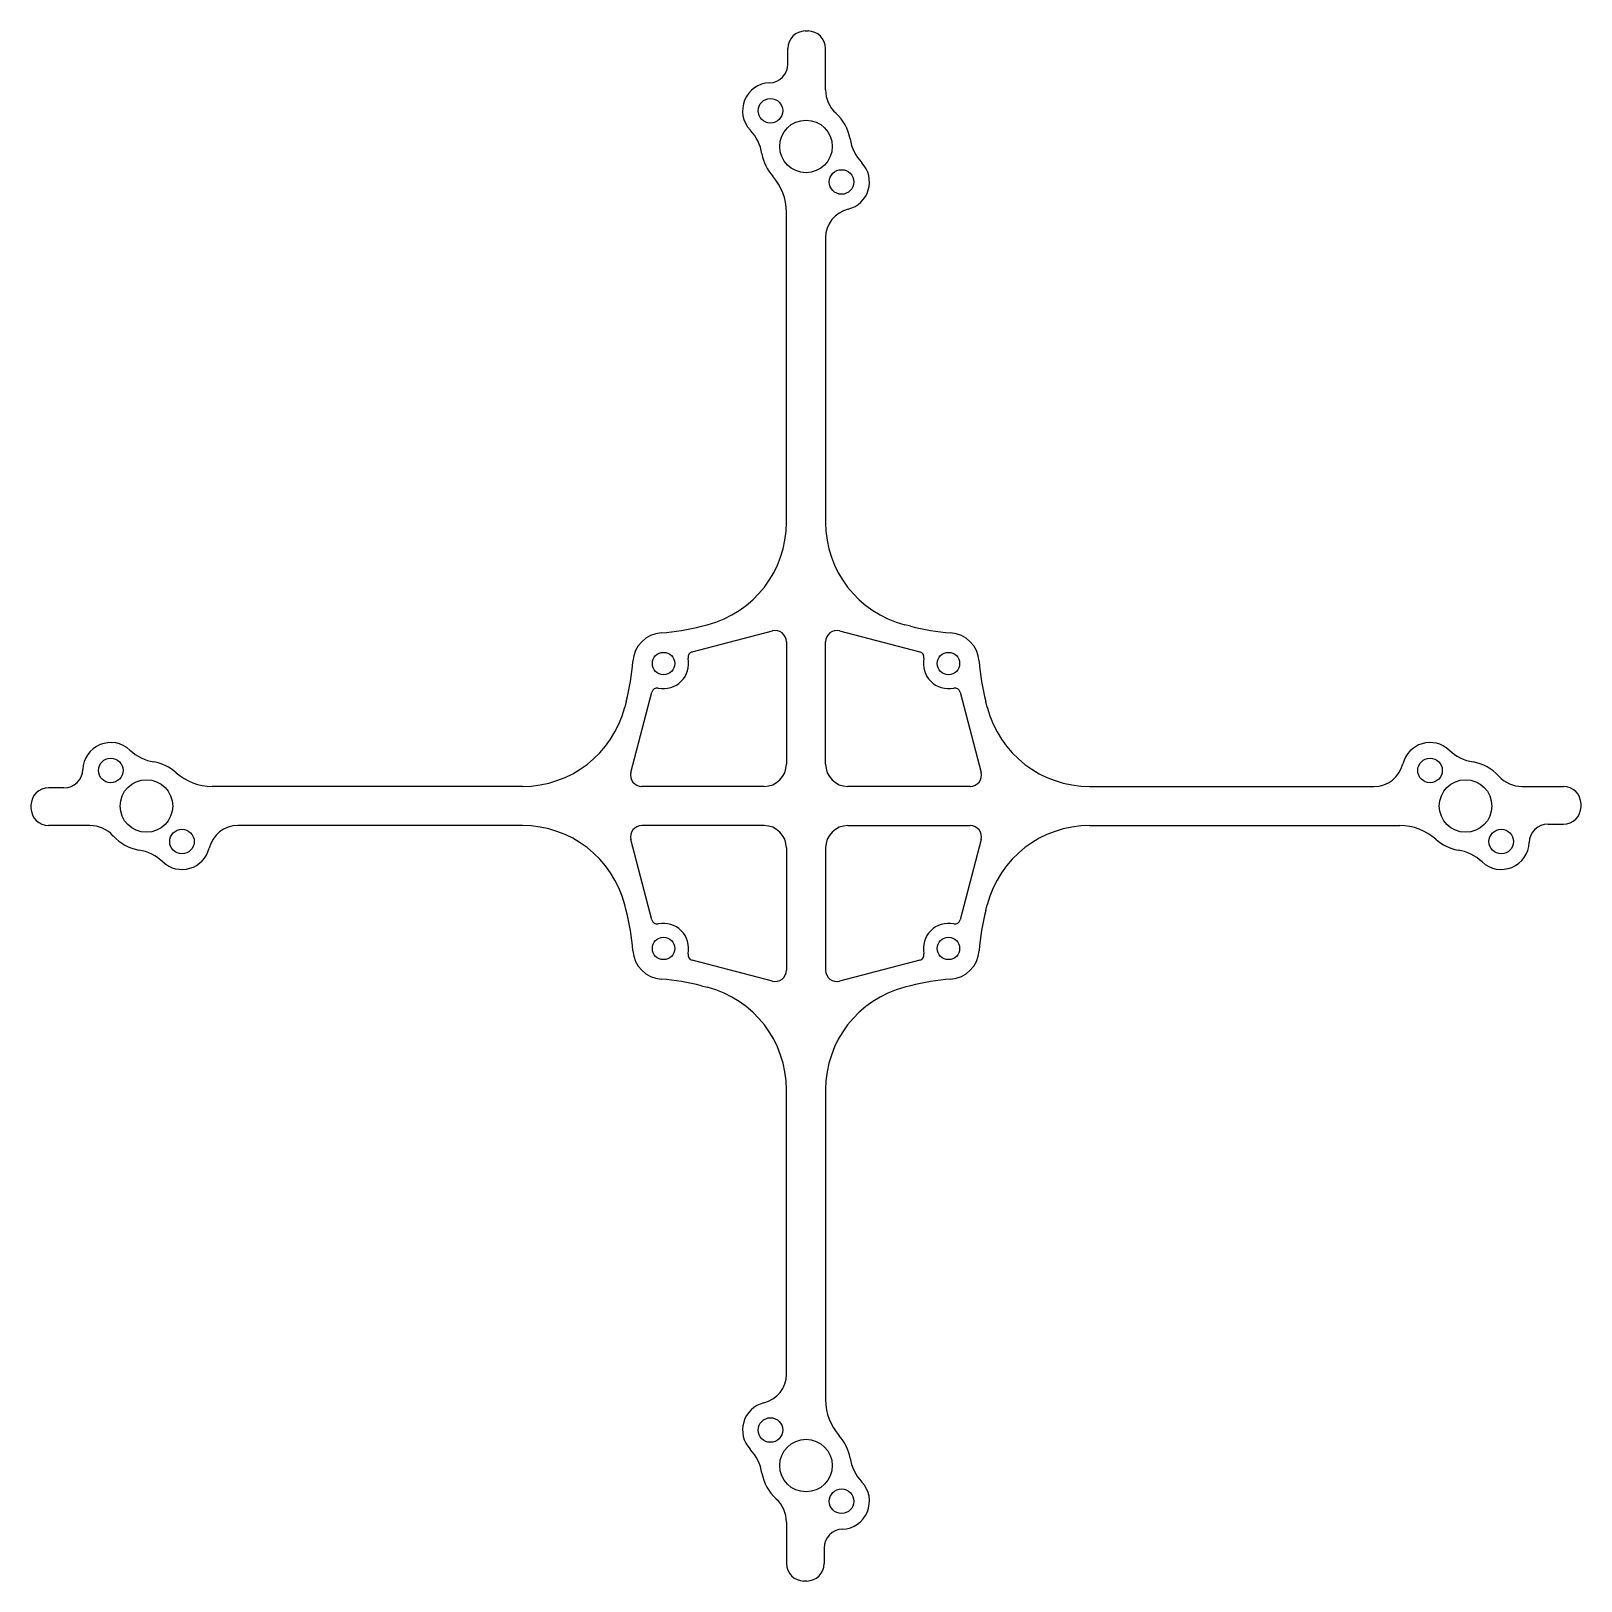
# Model space of a CAD drawing. Extents: x -69 to 69, y -69 to 69.
import ezdxf

# ---------------------------------------------------------------- set-up
doc = ezdxf.new("R2010")
doc.units = 0
doc.layers.add('VISIBLE', color=7, linetype='CONTINUOUS')

msp = doc.modelspace()

# ---------------------------------------------------------------- linework, layer by layer
at = {"layer": 'VISIBLE'}
for p, q in [((-0.06, 69.36), (0.18, 69.36)), ((-1.63, 66.41), (-1.63, 67.79)), ((1.75, 64.1), (1.75, 67.79)), ((-1.75, 25.39), (-1.75, 53.15)), ((1.75, 50.84), (1.75, 25.39)), ((-10.18, 13.81), (-3, 15.68)), ((-9.35, 16.1), (-8.83, 16.23)), ((3, 15.68), (10.18, 13.81)), ((9.35, 16.1), (8.83, 16.23)), ((-1.75, 14.71), (-1.75, 3.76)), ((1.75, 3.76), (1.75, 14.71)), ((-15.67, 3.01), (-13.8, 10.2)), ((13.8, 10.2), (15.67, 3.01)), ((-16.09, 9.36), (-16.22, 8.85)), ((16.22, 8.85), (16.09, 9.36)), ((-66.4, 1.64), (-67.78, 1.64)), ((-25.38, 1.76), (-53.14, 1.76)), ((-3.75, 1.76), (-14.7, 1.76)), ((14.7, 1.76), (3.75, 1.76)), ((25.38, 1.76), (50.83, 1.76)), ((64.09, 1.76), (67.78, 1.76)), ((-69.35, 0.07), (-69.35, -0.17)), ((69.35, -0.05), (69.35, 0.19)), ((-64.09, -1.74), (-67.78, -1.74)), ((-25.38, -1.74), (-50.83, -1.74)), ((-3.75, -1.74), (-14.7, -1.74)), ((3.75, -1.74), (14.7, -1.74)), ((25.38, -1.74), (53.14, -1.74)), ((66.4, -1.62), (67.78, -1.62)), ((-13.8, -10.17), (-15.67, -2.99)), ((-1.75, -3.74), (-1.75, -14.69)), ((1.75, -3.74), (1.75, -14.69)), ((15.67, -2.99), (13.8, -10.17)), ((-16.09, -9.34), (-16.22, -8.82)), ((16.09, -9.34), (16.22, -8.82)), ((-3, -15.66), (-10.18, -13.79)), ((10.18, -13.79), (3, -15.66)), ((-9.35, -16.08), (-8.83, -16.21)), ((9.35, -16.08), (8.83, -16.21)), ((-1.75, -50.82), (-1.75, -25.37)), ((1.75, -25.37), (1.75, -53.13)), ((-1.75, -64.08), (-1.75, -67.77)), ((1.63, -66.39), (1.63, -67.77)), ((0.06, -69.34), (-0.18, -69.34))]:
    msp.add_line(p, q, dxfattribs=at)
for centre, radius in [((-3.18, 62.22), 1.1), ((0, 59.03), 2.35), ((3.18, 55.85), 1.1), ((-12.75, 12.76), 1), ((12.75, 12.76), 1), ((-62.21, 3.19), 1.1), ((55.84, 3.19), 1.1), ((-59.02, 0.01), 2.35), ((59.02, 0.01), 2.35), ((-55.84, -3.17), 1.1), ((62.21, -3.17), 1.1), ((-12.75, -12.74), 1), ((12.75, -12.74), 1), ((-3.18, -55.83), 1.1), ((0, -59.01), 2.35), ((3.18, -62.2), 1.1)]:
    msp.add_circle(centre, radius, dxfattribs=at)
for centre, radius, start, end in [((-0.06, 67.79), 1.57, 90, 180), ((0.18, 67.79), 1.57, 0, 90), ((-3.32, 66.41), 1.69, 271.8931, 0), ((-3.18, 62.22), 2.5, 91.8931, 223.1059), ((4.59, 64.1), 2.84, 180, 227.8653), ((0, 59.03), 4, 9.6606, 47.8653), ((-8.04, 57.67), 4.16, 9.6606, 43.1059), ((8.04, 60.4), 4.16, 189.6606, 223.1059), ((0, 59.03), 4, 189.6606, 221.8425), ((3.18, 55.85), 2.5, 283.7756, 43.1059), ((-6.57, 53.15), 4.82, 0, 41.8425), ((4.41, 50.84), 2.66, 103.7756, 180), ((-11.22, 25.39), 9.47, 284.5808, 0), ((11.22, 25.39), 9.47, 180, 255.4192), ((-12.75, 12.76), 2.75, 94.1139, 175.8861), ((-14.38, 35.45), 20, 274.1139, 284.5808), ((-2.75, 14.71), 1, 0, 104.5808), ((2.75, 14.71), 1, 75.4192, 180), ((14.38, 35.45), 20, 255.4192, 265.8861), ((12.75, 12.76), 2.75, 4.1139, 85.8861), ((-35.44, 14.39), 20, 345.4192, 355.8861), ((-12.75, 12.76), 2.25, 258.0986, 11.9014), ((-10.06, 13.33), 0.5, 104.5808, 191.9014), ((10.06, 13.33), 0.5, 348.0986, 75.4192), ((12.75, 12.76), 2.25, 168.0986, 281.9014), ((35.44, 14.39), 20, 184.1139, 194.5808), ((-13.32, 10.07), 0.5, 78.0986, 165.4192), ((13.32, 10.07), 0.5, 14.5808, 101.9014), ((-25.38, 11.23), 9.47, 270, 345.4192), ((25.38, 11.23), 9.47, 194.5808, 270), ((-62.21, 3.19), 2.5, 46.8941, 178.1069), ((55.84, 3.19), 2.5, 46.8941, 166.2244), ((-57.65, 8.05), 4.16, 226.8941, 260.3394), ((60.39, 8.05), 4.16, 226.8941, 260.3394), ((-66.4, 3.33), 1.69, 270, 358.1069), ((-59.02, 0.01), 4, 48.1575, 80.3394), ((-53.14, 6.58), 4.82, 228.1575, 270), ((-14.7, 2.76), 1, 165.4192, 270), ((-3.75, 3.76), 2, 270, 0), ((3.75, 3.76), 2, 180, 270), ((14.7, 2.76), 1, 270, 14.5808), ((50.83, 4.42), 2.66, 270, 346.2244), ((59.02, 0.01), 4, 42.1347, 80.3394), ((-67.78, 0.07), 1.57, 90, 180), ((64.09, 4.6), 2.84, 222.1347, 270), ((67.78, 0.19), 1.57, 0, 90), ((-67.78, -0.17), 1.57, 180, 270), ((67.78, -0.05), 1.57, 270, 0), ((-64.09, -4.58), 2.84, 42.1347, 90), ((-59.02, 0.01), 4, 222.1347, 260.3394), ((-50.83, -4.4), 2.66, 90, 166.2244), ((-25.38, -11.21), 9.47, 14.5808, 90), ((-14.7, -2.74), 1, 90, 194.5808), ((-3.75, -3.74), 2, 0, 90), ((3.75, -3.74), 2, 90, 180), ((14.7, -2.74), 1, 345.4192, 90), ((25.38, -11.21), 9.47, 90, 165.4192), ((53.14, -6.56), 4.82, 48.1575, 90), ((66.4, -3.31), 1.69, 90, 178.1069), ((-60.39, -8.03), 4.16, 46.8941, 80.3394), ((-55.84, -3.17), 2.5, 226.8941, 346.2244), ((59.02, 0.01), 4, 228.1575, 260.3394), ((57.65, -8.03), 4.16, 46.8941, 80.3394), ((62.21, -3.17), 2.5, 226.8941, 358.1069), ((-35.44, -14.37), 20, 4.1139, 14.5808), ((35.44, -14.37), 20, 165.4192, 175.8861), ((-13.32, -10.05), 0.5, 194.5808, 281.9014), ((-12.75, -12.74), 2.25, 348.0986, 101.9014), ((12.75, -12.74), 2.25, 78.0986, 191.9014), ((13.32, -10.05), 0.5, 258.0986, 345.4192), ((-12.75, -12.74), 2.75, 184.1139, 265.8861), ((-10.06, -13.31), 0.5, 168.0986, 255.4192), ((10.06, -13.31), 0.5, 284.5808, 11.9014), ((12.75, -12.74), 2.75, 274.1139, 355.8861), ((-2.75, -14.69), 1, 255.4192, 0), ((2.75, -14.69), 1, 180, 284.5808), ((-14.38, -35.43), 20, 75.4192, 85.8861), ((-11.22, -25.37), 9.47, 0, 75.4192), ((11.22, -25.37), 9.47, 104.5808, 180), ((14.38, -35.43), 20, 94.1139, 104.5808), ((-4.41, -50.82), 2.66, 283.7756, 0), ((-3.18, -55.83), 2.5, 103.7756, 223.1059), ((6.57, -53.13), 4.82, 180, 221.8425), ((0, -59.01), 4, 9.6606, 41.8425), ((-8.04, -60.38), 4.16, 9.6606, 43.1059), ((8.04, -57.64), 4.16, 189.6606, 223.1059), ((0, -59.01), 4, 189.6606, 227.8653), ((3.18, -62.2), 2.5, 271.8931, 43.1059), ((-4.59, -64.08), 2.84, 0, 47.8653), ((3.32, -66.39), 1.69, 91.8931, 180), ((-0.18, -67.77), 1.57, 180, 270), ((0.06, -67.77), 1.57, 270, 0)]:
    msp.add_arc(centre, radius, start, end, dxfattribs=at)

doc.saveas('drawing.dxf')
